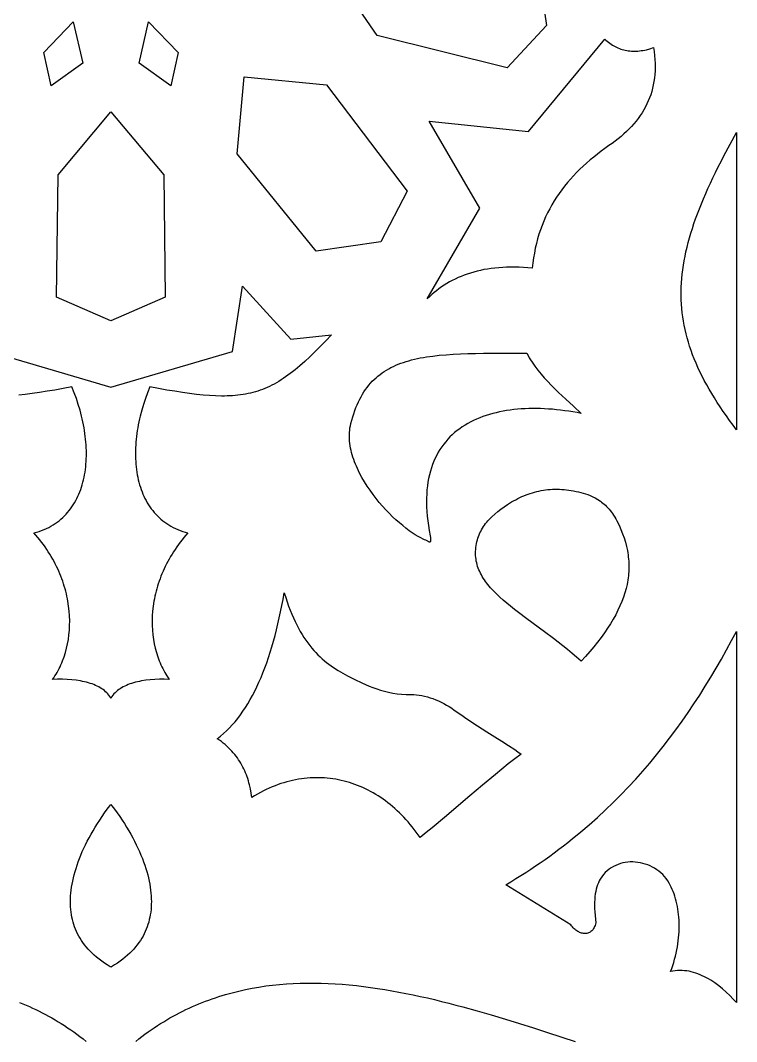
# Model space of a CAD drawing. Extents: x -575 to 575, y -425 to 425.
# Drawn here: x 468.5 to 515, y 250.7 to 317.1 of the extents above; entities that cross this region are included whole.
import ezdxf

# ---------------------------------------------------------------- set-up
doc = ezdxf.new("R2010")
doc.units = 0
doc.layers.add('LAYER_1', color=18, linetype='CONTINUOUS')

msp = doc.modelspace()

# ---------------------------------------------------------------- linework, layer by layer
at = {"layer": 'LAYER_1'}
for points in [[(502.114, 320.472), (502.652, 316.747), (500.099, 313.991), (491.654, 316.085), (488.888, 320.131), (493.71, 322.535)], [(472.529, 314.287), (470.473, 312.821), (469.998, 314.982), (471.921, 316.967)], [(478.729, 314.982), (478.254, 312.821), (476.198, 314.287), (476.806, 316.967)], [(506.514, 315.782), (506.596, 315.712), (506.68, 315.646), (506.764, 315.583), (506.849, 315.523), (506.936, 315.468), (507.024, 315.416), (507.113, 315.367), (507.203, 315.323), (507.295, 315.282), (507.388, 315.244), (507.481, 315.21), (507.577, 315.18), (507.673, 315.154), (507.77, 315.131), (507.869, 315.112), (507.969, 315.096), (508.07, 315.084), (508.172, 315.076), (508.275, 315.072), (508.38, 315.071), (508.485, 315.073), (508.592, 315.08), (508.7, 315.09), (508.81, 315.103), (508.92, 315.121), (509.032, 315.141), (509.145, 315.166), (509.374, 315.226), (509.608, 315.301), (509.646, 315.038), (509.676, 314.779), (509.696, 314.526), (509.708, 314.277), (509.71, 314.034), (509.704, 313.794), (509.689, 313.56), (509.666, 313.329), (509.634, 313.103), (509.593, 312.882), (509.545, 312.664), (509.488, 312.451), (509.422, 312.242), (509.349, 312.037), (509.267, 311.835), (509.177, 311.638), (509.08, 311.444), (508.974, 311.254), (508.861, 311.067), (508.74, 310.884), (508.611, 310.705), (508.474, 310.528), (508.331, 310.355), (508.179, 310.186), (508.02, 310.019), (507.854, 309.855), (507.681, 309.694), (507.501, 309.536), (507.313, 309.381), (507.119, 309.229), (506.917, 309.079), (506.709, 308.931), (506.454, 308.752), (506.204, 308.57), (505.96, 308.383), (505.721, 308.193), (505.487, 307.999), (505.259, 307.802), (505.036, 307.6), (504.82, 307.394), (504.609, 307.184), (504.405, 306.969), (504.207, 306.75), (504.015, 306.527), (503.83, 306.299), (503.651, 306.067), (503.48, 305.829), (503.315, 305.587), (503.157, 305.34), (503.007, 305.088), (502.864, 304.831), (502.728, 304.568), (502.6, 304.3), (502.479, 304.027), (502.367, 303.748), (502.262, 303.464), (502.166, 303.174), (502.078, 302.878), (501.998, 302.576), (501.927, 302.268), (501.865, 301.954), (501.811, 301.634), (501.766, 301.308), (501.731, 300.975), (501.44, 301), (501.154, 301.019), (500.874, 301.031), (500.6, 301.037), (500.331, 301.038), (500.067, 301.032), (499.809, 301.02), (499.556, 301.003), (499.308, 300.979), (499.065, 300.95), (498.827, 300.915), (498.595, 300.875), (498.367, 300.829), (498.144, 300.777), (497.926, 300.72), (497.713, 300.657), (497.505, 300.59), (497.301, 300.517), (497.102, 300.438), (496.908, 300.355), (496.718, 300.266), (496.532, 300.173), (496.351, 300.074), (496.175, 299.971), (496.002, 299.863), (495.834, 299.75), (495.67, 299.632), (495.511, 299.51), (495.355, 299.383), (495.203, 299.252), (495.056, 299.116), (494.912, 298.976), (498.321, 304.862), (495.029, 310.526), (501.496, 309.859), (506.434, 315.856)], [(488.373, 312.887), (493.595, 305.98), (491.895, 302.684), (487.696, 302.067), (482.561, 308.402), (483.018, 313.41)], [(477.791, 307.04), (477.895, 299.084), (474.364, 297.545), (470.832, 299.084), (470.936, 307.04), (474.364, 311.129)], [(515, 290.465), (514.771, 290.77), (514.551, 291.072), (514.338, 291.371), (514.132, 291.668), (513.934, 291.962), (513.744, 292.254), (513.561, 292.544), (513.386, 292.831), (513.219, 293.117), (513.059, 293.4), (512.906, 293.682), (512.761, 293.963), (512.623, 294.242), (512.493, 294.52), (512.371, 294.797), (512.255, 295.072), (512.147, 295.347), (512.047, 295.621), (511.953, 295.895), (511.868, 296.168), (511.789, 296.441), (511.717, 296.713), (511.653, 296.986), (511.596, 297.258), (511.547, 297.531), (511.504, 297.805), (511.469, 298.078), (511.441, 298.353), (511.42, 298.628), (511.406, 298.904), (511.399, 299.181), (511.399, 299.459), (511.406, 299.738), (511.42, 300.019), (511.441, 300.302), (511.469, 300.586), (511.504, 300.872), (511.546, 301.161), (511.595, 301.451), (511.651, 301.743), (511.714, 302.038), (511.783, 302.336), (511.86, 302.636), (511.943, 302.939), (512.033, 303.244), (512.129, 303.553), (512.233, 303.865), (512.343, 304.181), (512.46, 304.5), (512.583, 304.822), (512.713, 305.149), (512.85, 305.479), (512.993, 305.813), (513.143, 306.151), (513.3, 306.494), (513.463, 306.841), (513.632, 307.193), (513.808, 307.549), (513.991, 307.91), (514.18, 308.277), (514.577, 309.024), (515, 309.794)], [(501.454, 295.302), (501.538, 295.157), (501.625, 295.014), (501.714, 294.874), (501.806, 294.737), (501.9, 294.602), (502.096, 294.34), (502.3, 294.086), (502.512, 293.84), (502.732, 293.6), (502.958, 293.364), (503.189, 293.133), (503.426, 292.905), (503.91, 292.453), (504.406, 291.999), (504.905, 291.535), (504.638, 291.587), (504.37, 291.633), (504.104, 291.676), (503.839, 291.714), (503.574, 291.747), (503.311, 291.777), (503.049, 291.801), (502.789, 291.821), (502.53, 291.836), (502.273, 291.847), (502.018, 291.852), (501.765, 291.853), (501.514, 291.849), (501.266, 291.84), (501.02, 291.826), (500.777, 291.807), (500.536, 291.783), (500.299, 291.754), (500.064, 291.719), (499.833, 291.679), (499.605, 291.634), (499.381, 291.584), (499.16, 291.528), (498.943, 291.467), (498.73, 291.4), (498.522, 291.327), (498.317, 291.249), (498.117, 291.165), (497.921, 291.076), (497.73, 290.981), (497.544, 290.88), (497.362, 290.773), (497.186, 290.66), (497.015, 290.541), (496.849, 290.416), (496.689, 290.285), (496.535, 290.147), (496.386, 290.004), (496.244, 289.854), (496.107, 289.698), (495.977, 289.536), (495.853, 289.367), (495.736, 289.191), (495.625, 289.01), (495.522, 288.821), (495.425, 288.626), (495.335, 288.424), (495.253, 288.216), (495.178, 288.001), (495.11, 287.778), (495.051, 287.549), (494.999, 287.313), (494.955, 287.071), (494.919, 286.82), (494.891, 286.563), (494.872, 286.299), (494.862, 286.028), (494.86, 285.749), (494.867, 285.463), (494.883, 285.169), (494.908, 284.868), (494.943, 284.56), (494.986, 284.244), (495.04, 283.921), (495.095, 283.593), (495.113, 283.471), (495.123, 283.372), (495.127, 283.297), (495.123, 283.242), (495.111, 283.205), (495.103, 283.193), (495.092, 283.185), (495.08, 283.18), (495.066, 283.179), (495.031, 283.186), (494.989, 283.203), (494.938, 283.228), (494.812, 283.295), (494.736, 283.333), (494.651, 283.371), (494.486, 283.447), (494.311, 283.541), (494.126, 283.651), (493.932, 283.777), (493.731, 283.918), (493.524, 284.074), (493.313, 284.243), (493.097, 284.426), (492.879, 284.621), (492.66, 284.827), (492.441, 285.045), (492.223, 285.272), (492.007, 285.509), (491.795, 285.756), (491.588, 286.01), (491.386, 286.271), (491.192, 286.539), (491.006, 286.813), (490.829, 287.093), (490.664, 287.376), (490.51, 287.664), (490.438, 287.809), (490.369, 287.955), (490.304, 288.101), (490.243, 288.248), (490.185, 288.395), (490.132, 288.542), (490.083, 288.69), (490.038, 288.838), (489.997, 288.986), (489.962, 289.134), (489.931, 289.282), (489.905, 289.429), (489.884, 289.577), (489.868, 289.723), (489.857, 289.87), (489.853, 290.016), (489.853, 290.161), (489.86, 290.305), (489.873, 290.449), (489.891, 290.592), (489.916, 290.733), (489.948, 290.874), (490.006, 291.096), (490.068, 291.311), (490.133, 291.519), (490.203, 291.72), (490.277, 291.914), (490.354, 292.1), (490.435, 292.281), (490.52, 292.454), (490.609, 292.621), (490.702, 292.782), (490.798, 292.937), (490.899, 293.085), (491.003, 293.228), (491.111, 293.364), (491.223, 293.495), (491.339, 293.62), (491.459, 293.74), (491.583, 293.854), (491.71, 293.964), (491.841, 294.068), (491.976, 294.167), (492.115, 294.261), (492.258, 294.35), (492.404, 294.435), (492.555, 294.515), (492.709, 294.591), (492.867, 294.663), (493.028, 294.731), (493.194, 294.794), (493.363, 294.854), (493.537, 294.91), (493.714, 294.962), (493.894, 295.011), (494.079, 295.056), (494.268, 295.098), (494.46, 295.137), (494.656, 295.173), (494.856, 295.206), (495.266, 295.264), (495.693, 295.311), (496.134, 295.35), (496.59, 295.38), (497.061, 295.404), (497.548, 295.421), (498.049, 295.433), (498.566, 295.44), (499.097, 295.445), (501.373, 295.451)], [(503.49, 286.61), (503.642, 286.602), (503.795, 286.591), (503.949, 286.575), (504.104, 286.555), (504.261, 286.531), (504.418, 286.503), (504.576, 286.47), (504.736, 286.432), (505.028, 286.356), (505.182, 286.31), (505.339, 286.258), (505.499, 286.197), (505.662, 286.126), (505.826, 286.044), (505.991, 285.949), (506.155, 285.839), (506.237, 285.779), (506.318, 285.714), (506.399, 285.645), (506.48, 285.572), (506.559, 285.494), (506.638, 285.41), (506.716, 285.322), (506.793, 285.229), (506.869, 285.13), (506.943, 285.026), (507.017, 284.916), (507.088, 284.8), (507.159, 284.677), (507.227, 284.549), (507.364, 284.271), (507.487, 283.995), (507.597, 283.719), (507.694, 283.444), (507.778, 283.17), (507.849, 282.897), (507.907, 282.623), (507.93, 282.487), (507.951, 282.35), (507.968, 282.214), (507.982, 282.077), (507.992, 281.941), (507.999, 281.804), (508.003, 281.667), (508.003, 281.531), (508, 281.394), (507.994, 281.257), (507.984, 281.119), (507.971, 280.982), (507.954, 280.844), (507.934, 280.706), (507.911, 280.568), (507.884, 280.43), (507.82, 280.153), (507.742, 279.874), (507.651, 279.594), (507.546, 279.312), (507.427, 279.028), (507.294, 278.743), (507.148, 278.455), (506.987, 278.166), (506.812, 277.874), (506.623, 277.579), (506.421, 277.282), (506.204, 276.982), (505.973, 276.679), (505.727, 276.372), (505.468, 276.063), (505.194, 275.749), (504.905, 275.433), (504.611, 275.694), (504.313, 275.948), (504.014, 276.196), (503.714, 276.438), (503.413, 276.673), (503.113, 276.904), (502.518, 277.35), (501.368, 278.198), (500.826, 278.606), (500.566, 278.807), (500.314, 279.008), (500.071, 279.207), (499.838, 279.407), (499.615, 279.607), (499.405, 279.807), (499.206, 280.009), (499.02, 280.212), (498.848, 280.417), (498.768, 280.52), (498.691, 280.624), (498.618, 280.729), (498.549, 280.835), (498.484, 280.941), (498.423, 281.048), (498.366, 281.156), (498.314, 281.265), (498.266, 281.375), (498.223, 281.486), (498.184, 281.599), (498.15, 281.712), (498.12, 281.827), (498.096, 281.943), (498.077, 282.06), (498.062, 282.179), (498.053, 282.299), (498.05, 282.421), (498.051, 282.557), (498.057, 282.691), (498.069, 282.822), (498.085, 282.95), (498.107, 283.075), (498.133, 283.197), (498.163, 283.316), (498.198, 283.433), (498.238, 283.547), (498.282, 283.658), (498.33, 283.767), (498.382, 283.874), (498.438, 283.978), (498.498, 284.08), (498.562, 284.18), (498.63, 284.278), (498.701, 284.374), (498.775, 284.468), (498.853, 284.56), (498.935, 284.65), (499.019, 284.739), (499.106, 284.826), (499.29, 284.995), (499.485, 285.158), (499.69, 285.316), (499.904, 285.469), (500.127, 285.619), (500.388, 285.781), (500.52, 285.857), (500.653, 285.93), (500.786, 285.999), (500.92, 286.065), (501.055, 286.127), (501.191, 286.185), (501.328, 286.24), (501.465, 286.292), (501.604, 286.339), (501.743, 286.383), (501.883, 286.424), (502.025, 286.46), (502.167, 286.493), (502.31, 286.522), (502.454, 286.546), (502.599, 286.568), (502.745, 286.585), (502.892, 286.598), (503.04, 286.607), (503.189, 286.612), (503.339, 286.613)], [(485.716, 279.577), (485.81, 279.291), (485.907, 279.015), (486.008, 278.75), (486.111, 278.496), (486.216, 278.251), (486.324, 278.016), (486.435, 277.791), (486.549, 277.575), (486.664, 277.367), (486.783, 277.169), (486.903, 276.978), (487.026, 276.796), (487.152, 276.621), (487.279, 276.454), (487.409, 276.295), (487.541, 276.142), (487.674, 275.996), (487.81, 275.856), (487.948, 275.722), (488.088, 275.594), (488.23, 275.472), (488.373, 275.355), (488.518, 275.243), (488.665, 275.135), (488.814, 275.032), (489.116, 274.839), (489.424, 274.659), (489.738, 274.492), (490.206, 274.253), (490.671, 274.027), (490.905, 273.921), (491.142, 273.82), (491.381, 273.725), (491.625, 273.637), (491.874, 273.557), (492.13, 273.485), (492.393, 273.422), (492.664, 273.37), (492.945, 273.328), (493.237, 273.299), (493.54, 273.281), (493.856, 273.277), (494.03, 273.273), (494.206, 273.261), (494.383, 273.239), (494.561, 273.209), (494.741, 273.17), (494.92, 273.123), (495.1, 273.068), (495.28, 273.005), (495.459, 272.935), (495.637, 272.858), (495.813, 272.775), (495.989, 272.684), (496.162, 272.588), (496.333, 272.485), (496.501, 272.377), (496.667, 272.264), (497.087, 271.969), (497.476, 271.702), (498.17, 271.24), (498.77, 270.856), (499.293, 270.531), (499.76, 270.243), (500.188, 269.972), (500.597, 269.699), (500.8, 269.554), (501.006, 269.401), (500.591, 269.087), (500.174, 268.762), (499.756, 268.428), (499.338, 268.087), (498.502, 267.39), (497.669, 266.683), (496.027, 265.285), (495.225, 264.619), (494.831, 264.299), (494.441, 263.99), (494.318, 264.167), (494.192, 264.341), (494.064, 264.51), (493.934, 264.676), (493.801, 264.838), (493.666, 264.996), (493.529, 265.15), (493.389, 265.301), (493.247, 265.447), (493.104, 265.589), (492.958, 265.727), (492.81, 265.862), (492.661, 265.992), (492.509, 266.118), (492.356, 266.24), (492.2, 266.357), (492.043, 266.471), (491.885, 266.58), (491.724, 266.686), (491.562, 266.786), (491.398, 266.883), (491.233, 266.975), (491.067, 267.063), (490.899, 267.147), (490.729, 267.226), (490.558, 267.3), (490.386, 267.371), (490.212, 267.436), (490.038, 267.498), (489.862, 267.554), (489.685, 267.606), (489.507, 267.654), (489.328, 267.697), (489.148, 267.735), (488.967, 267.769), (488.785, 267.798), (488.602, 267.822), (488.418, 267.841), (488.234, 267.856), (488.049, 267.866), (487.863, 267.871), (487.677, 267.871), (487.49, 267.866), (487.302, 267.856), (487.114, 267.842), (486.925, 267.822), (486.737, 267.797), (486.547, 267.768), (486.358, 267.733), (486.168, 267.693), (485.978, 267.648), (485.788, 267.598), (485.597, 267.543), (485.407, 267.483), (485.216, 267.417), (485.026, 267.346), (484.835, 267.27), (484.645, 267.188), (484.455, 267.102), (484.265, 267.009), (484.075, 266.912), (483.886, 266.809), (483.696, 266.701), (483.508, 266.587), (483.472, 266.866), (483.425, 267.141), (483.366, 267.411), (483.332, 267.544), (483.295, 267.676), (483.254, 267.807), (483.211, 267.936), (483.163, 268.064), (483.113, 268.191), (483.059, 268.317), (483.001, 268.441), (482.94, 268.563), (482.875, 268.684), (482.806, 268.804), (482.733, 268.922), (482.656, 269.039), (482.576, 269.154), (482.491, 269.268), (482.402, 269.38), (482.309, 269.49), (482.212, 269.599), (482.111, 269.706), (482.005, 269.811), (481.894, 269.914), (481.78, 270.016), (481.66, 270.116), (481.536, 270.214), (481.407, 270.311), (481.274, 270.405), (481.478, 270.564), (481.677, 270.733), (481.872, 270.911), (482.061, 271.099), (482.246, 271.297), (482.426, 271.504), (482.602, 271.72), (482.773, 271.946), (482.939, 272.181), (483.101, 272.425), (483.259, 272.677), (483.412, 272.939), (483.561, 273.209), (483.705, 273.488), (483.845, 273.775), (483.981, 274.071), (484.113, 274.376), (484.24, 274.688), (484.364, 275.009), (484.484, 275.337), (484.599, 275.674), (484.711, 276.019), (484.819, 276.371), (484.923, 276.731), (485.023, 277.098), (485.12, 277.473), (485.213, 277.856), (485.302, 278.245), (485.388, 278.642), (485.47, 279.046), (485.549, 279.457), (485.624, 279.875)], [(515, 253.261), (514.785, 253.49), (514.561, 253.714), (514.328, 253.934), (514.087, 254.145), (513.838, 254.347), (513.581, 254.536), (513.45, 254.625), (513.318, 254.711), (513.183, 254.792), (513.048, 254.869), (512.91, 254.941), (512.772, 255.008), (512.632, 255.07), (512.49, 255.126), (512.348, 255.177), (512.204, 255.221), (512.059, 255.259), (511.912, 255.291), (511.765, 255.315), (511.617, 255.332), (511.468, 255.342), (511.318, 255.344), (511.167, 255.338), (511.016, 255.324), (510.864, 255.301), (510.711, 255.269), (510.786, 255.47), (510.855, 255.671), (510.919, 255.872), (510.977, 256.073), (511.03, 256.274), (511.077, 256.475), (511.12, 256.676), (511.156, 256.875), (511.188, 257.074), (511.215, 257.272), (511.236, 257.469), (511.253, 257.664), (511.264, 257.858), (511.271, 258.051), (511.272, 258.241), (511.269, 258.429), (511.262, 258.615), (511.249, 258.799), (511.232, 258.98), (511.211, 259.159), (511.185, 259.334), (511.154, 259.507), (511.12, 259.676), (511.08, 259.842), (511.037, 260.004), (510.99, 260.163), (510.938, 260.317), (510.882, 260.468), (510.823, 260.614), (510.759, 260.755), (510.692, 260.892), (510.62, 261.024), (510.53, 261.173), (510.431, 261.313), (510.323, 261.446), (510.207, 261.57), (510.085, 261.686), (509.955, 261.794), (509.82, 261.893), (509.679, 261.984), (509.533, 262.066), (509.383, 262.139), (509.229, 262.203), (509.072, 262.258), (508.913, 262.304), (508.751, 262.341), (508.588, 262.368), (508.424, 262.386), (508.26, 262.394), (508.096, 262.393), (507.932, 262.381), (507.771, 262.36), (507.611, 262.328), (507.454, 262.287), (507.299, 262.235), (507.149, 262.172), (507.003, 262.1), (506.862, 262.016), (506.726, 261.922), (506.596, 261.816), (506.473, 261.7), (506.357, 261.573), (506.248, 261.434), (506.148, 261.284), (506.083, 261.169), (506.023, 261.046), (505.97, 260.916), (505.923, 260.778), (505.883, 260.632), (505.849, 260.478), (505.821, 260.315), (505.8, 260.144), (505.785, 259.964), (505.776, 259.775), (505.774, 259.576), (505.778, 259.368), (505.789, 259.15), (505.807, 258.923), (505.83, 258.685), (505.861, 258.436), (505.838, 258.35), (505.812, 258.271), (505.783, 258.197), (505.75, 258.129), (505.714, 258.067), (505.676, 258.011), (505.634, 257.96), (505.59, 257.914), (505.544, 257.874), (505.496, 257.84), (505.445, 257.81), (505.393, 257.786), (505.339, 257.768), (505.284, 257.754), (505.227, 257.745), (505.169, 257.741), (505.11, 257.743), (505.051, 257.749), (504.99, 257.759), (504.93, 257.775), (504.869, 257.795), (504.808, 257.82), (504.747, 257.849), (504.687, 257.882), (504.627, 257.92), (504.568, 257.962), (504.509, 258.009), (504.452, 258.059), (504.395, 258.114), (504.34, 258.173), (504.287, 258.235), (504.235, 258.302), (500.003, 260.916), (500.336, 261.113), (500.665, 261.313), (500.99, 261.516), (501.312, 261.72), (501.63, 261.927), (501.944, 262.136), (502.254, 262.348), (502.56, 262.561), (502.863, 262.777), (503.163, 262.995), (503.458, 263.216), (503.75, 263.438), (504.039, 263.662), (504.324, 263.889), (504.884, 264.348), (505.431, 264.815), (505.965, 265.29), (506.486, 265.773), (506.994, 266.264), (507.491, 266.761), (507.975, 267.266), (508.448, 267.778), (508.909, 268.297), (509.359, 268.822), (509.799, 269.354), (510.229, 269.892), (510.648, 270.436), (511.057, 270.986), (511.457, 271.542), (511.848, 272.104), (512.23, 272.67), (512.603, 273.242), (512.968, 273.819), (513.325, 274.401), (513.674, 274.987), (514.016, 275.578), (514.351, 276.173), (514.679, 276.772), (515, 277.375)], [(474.43, 266.047), (474.604, 265.815), (474.773, 265.582), (474.935, 265.35), (475.092, 265.118), (475.242, 264.886), (475.386, 264.655), (475.524, 264.425), (475.656, 264.196), (475.782, 263.968), (475.901, 263.74), (476.014, 263.514), (476.121, 263.29), (476.222, 263.067), (476.316, 262.846), (476.405, 262.627), (476.486, 262.409), (476.562, 262.194), (476.631, 261.981), (476.694, 261.771), (476.751, 261.563), (476.802, 261.358), (476.846, 261.155), (476.884, 260.956), (476.917, 260.76), (476.943, 260.566), (476.964, 260.376), (476.978, 260.189), (476.987, 260.005), (476.99, 259.825), (476.988, 259.648), (476.98, 259.474), (476.967, 259.303), (476.948, 259.135), (476.923, 258.969), (476.893, 258.807), (476.858, 258.647), (476.817, 258.489), (476.771, 258.334), (476.719, 258.181), (476.661, 258.029), (476.597, 257.879), (476.527, 257.731), (476.451, 257.585), (476.368, 257.439), (476.278, 257.295), (476.182, 257.153), (476.078, 257.012), (475.966, 256.872), (475.847, 256.734), (475.721, 256.598), (475.586, 256.463), (475.443, 256.33), (475.291, 256.2), (475.131, 256.071), (474.963, 255.946), (474.786, 255.822), (474.599, 255.702), (474.404, 255.585), (474.364, 255.562), (474.323, 255.585), (474.128, 255.702), (473.942, 255.822), (473.764, 255.946), (473.596, 256.071), (473.436, 256.2), (473.284, 256.33), (473.141, 256.463), (473.007, 256.598), (472.88, 256.734), (472.761, 256.872), (472.649, 257.012), (472.546, 257.153), (472.449, 257.295), (472.359, 257.439), (472.276, 257.585), (472.2, 257.731), (472.13, 257.879), (472.066, 258.029), (472.008, 258.181), (471.956, 258.334), (471.91, 258.489), (471.869, 258.647), (471.834, 258.807), (471.804, 258.969), (471.78, 259.135), (471.761, 259.303), (471.747, 259.474), (471.739, 259.648), (471.737, 259.825), (471.74, 260.005), (471.749, 260.189), (471.763, 260.376), (471.784, 260.566), (471.81, 260.76), (471.843, 260.956), (471.881, 261.155), (471.926, 261.358), (471.976, 261.563), (472.033, 261.771), (472.096, 261.981), (472.165, 262.194), (472.241, 262.409), (472.323, 262.627), (472.411, 262.846), (472.505, 263.067), (472.606, 263.29), (472.713, 263.514), (472.826, 263.74), (472.945, 263.968), (473.071, 264.196), (473.203, 264.425), (473.341, 264.655), (473.485, 264.886), (473.636, 265.118), (473.792, 265.35), (473.954, 265.582), (474.123, 265.815), (474.297, 266.047), (474.364, 266.133)]]:
    msp.add_lwpolyline(points, close=True, dxfattribs=at)
for points in [[(466.47, 295.553), (474.364, 293.243), (482.257, 295.553), (482.92, 299.801), (486.058, 296.358), (488.681, 296.644), (488.312, 296.25), (487.957, 295.879), (487.612, 295.532), (487.278, 295.207), (486.952, 294.905), (486.634, 294.624), (486.322, 294.364), (486.168, 294.242), (486.015, 294.126), (485.863, 294.014), (485.712, 293.907), (485.562, 293.805), (485.412, 293.708), (485.262, 293.616), (485.112, 293.528), (484.963, 293.445), (484.813, 293.367), (484.663, 293.293), (484.512, 293.224), (484.361, 293.159), (484.209, 293.098), (484.057, 293.042), (483.903, 292.99), (483.748, 292.942), (483.591, 292.898), (483.433, 292.858), (483.273, 292.822), (483.111, 292.79), (482.947, 292.761), (482.781, 292.737), (482.613, 292.716), (482.442, 292.699), (482.269, 292.685), (482.093, 292.675), (481.913, 292.668), (481.731, 292.664), (481.545, 292.664), (481.164, 292.673), (480.767, 292.695), (480.354, 292.728), (479.923, 292.773), (479.474, 292.829), (479.004, 292.895), (478.513, 292.971), (478, 293.056), (477.463, 293.15), (476.901, 293.252), (476.749, 292.878), (476.609, 292.501), (476.482, 292.122), (476.369, 291.743), (476.268, 291.363), (476.223, 291.173), (476.182, 290.984), (476.143, 290.795), (476.109, 290.606), (476.078, 290.418), (476.05, 290.23), (476.026, 290.043), (476.005, 289.857), (475.988, 289.671), (475.975, 289.487), (475.965, 289.304), (475.959, 289.122), (475.957, 288.941), (475.958, 288.761), (475.963, 288.583), (475.972, 288.407), (475.985, 288.232), (476.001, 288.059), (476.022, 287.887), (476.046, 287.718), (476.074, 287.551), (476.106, 287.385), (476.143, 287.222), (476.183, 287.061), (476.227, 286.903), (476.275, 286.747), (476.327, 286.593), (476.383, 286.443), (476.443, 286.295), (476.508, 286.15), (476.577, 286.008), (476.649, 285.868), (476.726, 285.732), (476.808, 285.6), (476.893, 285.47), (476.983, 285.344), (477.077, 285.222), (477.176, 285.103), (477.278, 284.988), (477.386, 284.876), (477.497, 284.769), (477.613, 284.666), (477.734, 284.566), (477.859, 284.471), (477.989, 284.38), (478.123, 284.293), (478.261, 284.211), (478.405, 284.134), (478.553, 284.061), (478.705, 283.992), (478.862, 283.929), (479.024, 283.871), (479.191, 283.817), (479.362, 283.769), (479.232, 283.62), (479.105, 283.47), (478.983, 283.319), (478.865, 283.167), (478.75, 283.014), (478.64, 282.86), (478.533, 282.705), (478.431, 282.549), (478.332, 282.392), (478.237, 282.235), (478.146, 282.076), (478.059, 281.918), (477.975, 281.758), (477.895, 281.598), (477.819, 281.438), (477.747, 281.277), (477.679, 281.116), (477.614, 280.954), (477.552, 280.793), (477.495, 280.631), (477.44, 280.469), (477.39, 280.307), (477.343, 280.145), (477.299, 279.983), (477.259, 279.821), (477.223, 279.66), (477.19, 279.498), (477.16, 279.337), (477.11, 279.017), (477.074, 278.698), (477.051, 278.382), (477.042, 278.068), (477.044, 277.758), (477.06, 277.452), (477.087, 277.151), (477.127, 276.854), (477.179, 276.562), (477.242, 276.277), (477.317, 275.997), (477.404, 275.725), (477.501, 275.46), (477.554, 275.33), (477.61, 275.202), (477.668, 275.076), (477.729, 274.953), (477.793, 274.831), (477.859, 274.712), (477.928, 274.595), (477.999, 274.481), (478.073, 274.368), (478.15, 274.259), (477.829, 274.265), (477.514, 274.262), (477.208, 274.25), (476.911, 274.228), (476.624, 274.196), (476.347, 274.153), (476.213, 274.128), (476.082, 274.099), (475.954, 274.068), (475.83, 274.034), (475.708, 273.997), (475.591, 273.958), (475.476, 273.915), (475.366, 273.869), (475.259, 273.82), (475.157, 273.768), (475.058, 273.712), (474.963, 273.653), (474.873, 273.592), (474.787, 273.526), (474.706, 273.458), (474.629, 273.386), (474.557, 273.31), (474.49, 273.231), (474.428, 273.148), (474.371, 273.062), (474.371, 273.039), (474.364, 273.05), (474.356, 273.039), (474.356, 273.062), (474.299, 273.148), (474.237, 273.231), (474.17, 273.31), (474.098, 273.386), (474.021, 273.458), (473.94, 273.526), (473.854, 273.592), (473.764, 273.653), (473.669, 273.712), (473.571, 273.768), (473.468, 273.82), (473.361, 273.869), (473.251, 273.915), (473.137, 273.958), (473.019, 273.997), (472.898, 274.034), (472.773, 274.068), (472.645, 274.099), (472.514, 274.128), (472.38, 274.153), (472.103, 274.196), (471.816, 274.228), (471.519, 274.25), (471.213, 274.262), (470.899, 274.265), (470.577, 274.259), (470.654, 274.368), (470.728, 274.481), (470.799, 274.595), (470.868, 274.712), (470.934, 274.831), (470.998, 274.953), (471.059, 275.076), (471.117, 275.202), (471.173, 275.33), (471.226, 275.46), (471.323, 275.725), (471.41, 275.997), (471.485, 276.277), (471.548, 276.562), (471.6, 276.854), (471.64, 277.151), (471.668, 277.452), (471.683, 277.758), (471.686, 278.068), (471.676, 278.382), (471.653, 278.698), (471.617, 279.017), (471.567, 279.337), (471.538, 279.498), (471.504, 279.66), (471.468, 279.821), (471.428, 279.983), (471.384, 280.145), (471.337, 280.307), (471.287, 280.469), (471.233, 280.631), (471.175, 280.793), (471.114, 280.954), (471.049, 281.116), (470.98, 281.277), (470.908, 281.438), (470.832, 281.598), (470.752, 281.758), (470.669, 281.918), (470.581, 282.076), (470.49, 282.235), (470.395, 282.392), (470.297, 282.549), (470.194, 282.705), (470.087, 282.86), (469.977, 283.014), (469.863, 283.167), (469.744, 283.319), (469.622, 283.47), (469.495, 283.62), (469.365, 283.769), (469.536, 283.817), (469.703, 283.871), (469.865, 283.929), (470.022, 283.992), (470.175, 284.061), (470.322, 284.134), (470.466, 284.211), (470.604, 284.293), (470.739, 284.38), (470.868, 284.471), (470.993, 284.566), (471.114, 284.666), (471.23, 284.769), (471.341, 284.876), (471.449, 284.988), (471.551, 285.103), (471.65, 285.222), (471.744, 285.344), (471.834, 285.47), (471.919, 285.6), (472.001, 285.732), (472.078, 285.868), (472.151, 286.008), (472.219, 286.15), (472.284, 286.295), (472.344, 286.443), (472.4, 286.593), (472.452, 286.747), (472.5, 286.903), (472.545, 287.061), (472.585, 287.222), (472.621, 287.385), (472.653, 287.551), (472.681, 287.718), (472.705, 287.887), (472.726, 288.059), (472.742, 288.232), (472.755, 288.407), (472.764, 288.583), (472.769, 288.761), (472.77, 288.941), (472.768, 289.122), (472.762, 289.304), (472.752, 289.487), (472.739, 289.671), (472.722, 289.857), (472.701, 290.043), (472.677, 290.23), (472.65, 290.418), (472.618, 290.606), (472.584, 290.795), (472.546, 290.984), (472.504, 291.173), (472.459, 291.363), (472.359, 291.743), (472.245, 292.122), (472.118, 292.501), (471.979, 292.878), (471.826, 293.252), (471.264, 293.15), (470.727, 293.056), (470.214, 292.971), (469.723, 292.895), (469.254, 292.829), (468.804, 292.773), (468.374, 292.728)], [(475.974, 250.721), (476.176, 250.906), (476.375, 251.058), (476.575, 251.206), (476.776, 251.35), (476.977, 251.49), (477.18, 251.627), (477.383, 251.76), (477.586, 251.89), (477.791, 252.016), (477.996, 252.139), (478.201, 252.258), (478.408, 252.373), (478.615, 252.486), (478.823, 252.595), (479.031, 252.7), (479.24, 252.802), (479.45, 252.901), (479.66, 252.997), (479.871, 253.089), (480.082, 253.178), (480.294, 253.264), (480.507, 253.347), (480.72, 253.427), (480.934, 253.503), (481.148, 253.577), (481.363, 253.647), (481.579, 253.715), (481.795, 253.78), (482.228, 253.9), (482.664, 254.009), (483.101, 254.108), (483.54, 254.195), (483.981, 254.271), (484.424, 254.337), (484.869, 254.393), (485.315, 254.439), (485.762, 254.475), (486.211, 254.502), (486.661, 254.52), (487.113, 254.529), (487.566, 254.529), (488.02, 254.52), (488.475, 254.504), (488.931, 254.48), (489.388, 254.448), (489.845, 254.409), (490.304, 254.362), (490.763, 254.309), (491.223, 254.249), (491.683, 254.182), (492.144, 254.11), (492.605, 254.031), (493.067, 253.947), (493.529, 253.858), (493.991, 253.763), (494.453, 253.664), (494.915, 253.56), (495.378, 253.451), (495.84, 253.339), (496.302, 253.222), (496.763, 253.102), (497.225, 252.979), (498.146, 252.723), (499.066, 252.456), (499.982, 252.182), (500.896, 251.9), (501.805, 251.615), (502.71, 251.326), (504.513, 250.721)], [(468.433, 253.264), (468.645, 253.178), (468.856, 253.089), (469.067, 252.997), (469.277, 252.901), (469.487, 252.802), (469.696, 252.7), (469.905, 252.595), (470.112, 252.486), (470.319, 252.373), (470.526, 252.258), (470.732, 252.139), (470.937, 252.016), (471.141, 251.89), (471.345, 251.76), (471.548, 251.627), (471.75, 251.49), (471.951, 251.35), (472.152, 251.206), (472.352, 251.058), (472.551, 250.906), (472.753, 250.721)]]:
    msp.add_lwpolyline(points, dxfattribs=at)

doc.saveas('drawing.dxf')
